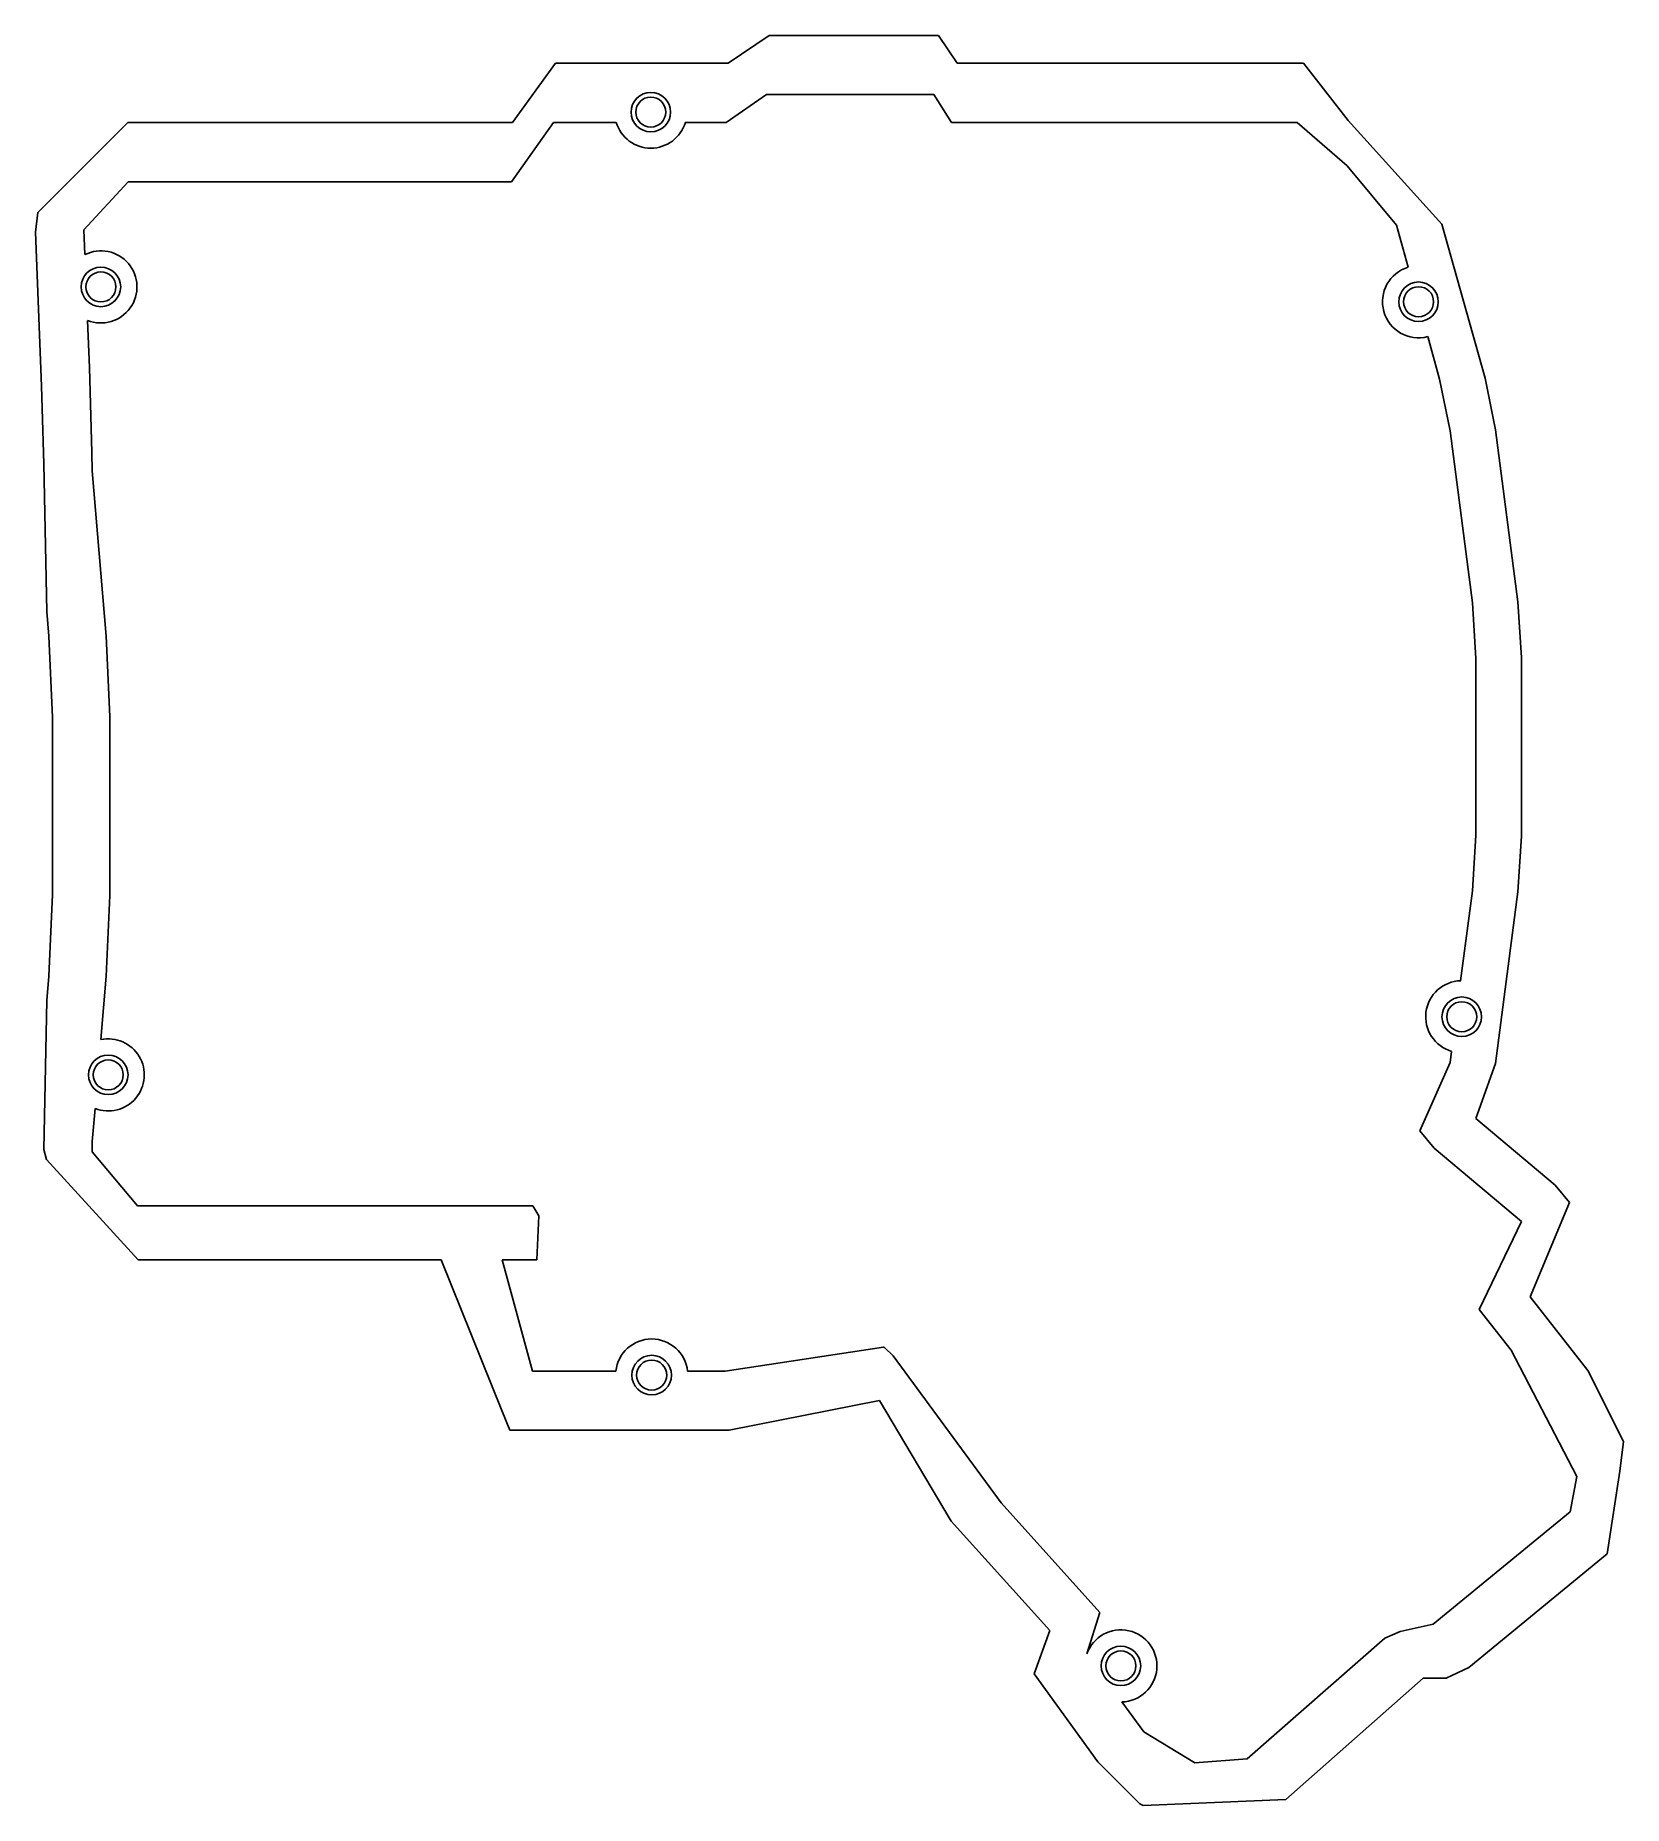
# Model space of a CAD drawing. Header units: metres. Extents: x -64 to 97, y -107 to 72.
import ezdxf

# ---------------------------------------------------------------- set-up
doc = ezdxf.new("R2010")
doc.units = ezdxf.units.M

msp = doc.modelspace()

# ---------------------------------------------------------------- linework, layer by layer
for p, q in [((10.58, 71.99, -5), (6.41, 69.17, -5)), ((10.58, 71.99), (6.41, 69.17)), ((27.69, 71.99, -5), (10.58, 71.99, -5)), ((10.58, 71.99, -5), (10.58, 71.99)), ((27.69, 71.99), (10.58, 71.99)), ((29.58, 69.17, -5), (27.69, 71.99, -5)), ((27.69, 71.99, -5), (27.69, 71.99)), ((29.58, 69.17), (27.69, 71.99)), ((-11.05, 69.17, -5), (-15.41, 63.17, -5)), ((-11.05, 69.17), (-15.41, 63.17)), ((-11.05, 69.17, -5), (6.41, 69.17, -5)), ((-11.05, 69.17, -5), (-11.05, 69.17)), ((-11.05, 69.17), (6.41, 69.17)), ((6.41, 69.17, -5), (6.41, 69.17)), ((64.63, 69.17, -5), (29.58, 69.17, -5)), ((29.58, 69.17, -5), (29.58, 69.17)), ((64.63, 69.17), (29.58, 69.17)), ((69.15, 63.39, -5), (64.63, 69.17, -5)), ((64.63, 69.17, -5), (64.63, 69.17)), ((69.15, 63.39), (64.63, 69.17)), ((6.23, 63.19), (10.29, 66.01)), ((6.23, 63.19, -2), (10.29, 66.01, -2)), ((10.29, 66.01), (27.22, 66.01)), ((10.29, 66.01, -2), (10.29, 66.01)), ((10.29, 66.01, -2), (27.22, 66.01, -2)), ((27.22, 66.01), (29.02, 63.19)), ((27.22, 66.01, -2), (27.22, 66.01)), ((27.22, 66.01, -2), (29.02, 63.19, -2)), ((-54.33, 63.17, -5), (-63.44, 54.08, -5)), ((-54.33, 63.17), (-63.44, 54.08)), ((-15.41, 63.17, -5), (-54.33, 63.17, -5)), ((-54.33, 63.17, -5), (-54.33, 63.17)), ((-15.41, 63.17), (-54.33, 63.17)), ((-15.49, 57.19), (-11.24, 63.19)), ((-15.49, 57.19, -2), (-11.24, 63.19, -2)), ((-15.41, 63.17, -5), (-15.41, 63.17)), ((-11.24, 63.19), (-4.91, 63.19)), ((-11.24, 63.19, -2), (-11.24, 63.19)), ((-11.24, 63.19, -2), (-4.91, 63.19, -2)), ((-4.91, 63.19, -2), (-4.91, 63.19)), ((-3.41, 64.23, -5), (-3.41, 64.23, -4)), ((-2.94, 64.23, -4), (-2.94, 64.23)), ((2.08, 63.19), (6.23, 63.19)), ((2.08, 63.19, -2), (2.08, 63.19)), ((2.08, 63.19, -2), (6.23, 63.19, -2)), ((6.23, 63.19, -2), (6.23, 63.19)), ((29.02, 63.19), (63.98, 63.19)), ((29.02, 63.19, -2), (29.02, 63.19)), ((29.02, 63.19, -2), (63.98, 63.19, -2)), ((63.98, 63.19), (69.05, 58.79)), ((63.98, 63.19, -2), (63.98, 63.19)), ((63.98, 63.19, -2), (69.05, 58.79, -2)), ((78.65, 52.89, -5), (69.15, 63.39, -5)), ((69.15, 63.39, -5), (69.15, 63.39)), ((78.65, 52.89), (69.15, 63.39)), ((74.05, 52.79), (69.05, 58.79)), ((69.05, 58.79, -2), (69.05, 58.79)), ((74.05, 52.79, -2), (69.05, 58.79, -2)), ((-58.78, 52.33), (-54.31, 57.19)), ((-58.78, 52.33, -2), (-54.31, 57.19, -2)), ((-54.31, 57.19), (-15.49, 57.19)), ((-54.31, 57.19, -2), (-54.31, 57.19)), ((-54.31, 57.19, -2), (-15.49, 57.19, -2)), ((-15.49, 57.19, -2), (-15.49, 57.19)), ((-63.44, 54.08, -5), (-63.68, 52.08, -5)), ((-63.44, 54.08), (-63.68, 52.08)), ((-63.44, 54.08, -5), (-63.44, 54.08)), ((-63.68, 52.08, -5), (-63.05, 36.49, -5)), ((-63.68, 52.08, -5), (-63.68, 52.08)), ((-63.68, 52.08), (-63.05, 36.49)), ((-58.68, 49.81), (-58.78, 52.33)), ((-58.68, 49.81, -2), (-58.78, 52.33, -2)), ((-58.78, 52.33, -2), (-58.78, 52.33)), ((75.24, 48.54), (74.05, 52.79)), ((74.05, 52.79, -2), (74.05, 52.79)), ((75.24, 48.54, -2), (74.05, 52.79, -2)), ((78.65, 52.89, -5), (83.01, 37.3, -5)), ((78.65, 52.89, -5), (78.65, 52.89)), ((78.65, 52.89), (83.01, 37.3)), ((-58.68, 49.81, -2), (-58.68, 49.81)), ((75.24, 48.54, -2), (75.24, 48.54)), ((-59.05, 46.54, -5), (-59.05, 46.54, -4)), ((-58.57, 46.54, -4), (-58.57, 46.54)), ((74.28, 45.04, -5), (74.28, 45.04, -4)), ((74.76, 45.04, -4), (74.76, 45.04)), ((-58.21, 38.4), (-58.41, 43.15)), ((-58.21, 38.4, -2), (-58.41, 43.15, -2)), ((-58.41, 43.15, -2), (-58.41, 43.15)), ((78.41, 37.2), (77.21, 41.51)), ((77.21, 41.51, -2), (77.21, 41.51)), ((78.41, 37.2, -2), (77.21, 41.51, -2)), ((-58.21, 38.4), (-57.96, 29.78)), ((-58.21, 38.4, -2), (-57.96, 29.78, -2)), ((-58.21, 38.4, -2), (-58.21, 38.4)), ((-63.05, 36.49, -5), (-62.82, 28.65, -5)), ((-63.05, 36.49, -5), (-63.05, 36.49)), ((-63.05, 36.49), (-62.82, 28.65)), ((79.47, 31.96), (78.41, 37.2)), ((78.41, 37.2, -2), (78.41, 37.2)), ((79.47, 31.96, -2), (78.41, 37.2, -2)), ((83.01, 37.3, -5), (84.07, 32.06, -5)), ((83.01, 37.3, -5), (83.01, 37.3)), ((83.01, 37.3), (84.07, 32.06)), ((81.73, 14.57), (79.47, 31.96)), ((79.47, 31.96, -2), (79.47, 31.96)), ((81.73, 14.57, -2), (79.47, 31.96, -2)), ((84.07, 32.06, -5), (86.33, 14.67, -5)), ((84.07, 32.06, -5), (84.07, 32.06)), ((84.07, 32.06), (86.33, 14.67)), ((-57.93, 27.93), (-57.96, 29.78)), ((-57.93, 27.93, -2), (-57.96, 29.78, -2)), ((-57.96, 29.78, -2), (-57.96, 29.78)), ((-62.82, 28.65, -5), (-62.54, 13.68, -5)), ((-62.82, 28.65, -5), (-62.82, 28.65)), ((-62.82, 28.65), (-62.54, 13.68)), ((-56.51, 11.2), (-57.93, 27.93)), ((-56.51, 11.2, -2), (-57.93, 27.93, -2)), ((-57.93, 27.93, -2), (-57.93, 27.93)), ((82.09, 8.95), (81.73, 14.57)), ((81.73, 14.57, -2), (81.73, 14.57)), ((82.09, 8.95, -2), (81.73, 14.57, -2)), ((86.69, 9.05, -5), (86.33, 14.67, -5)), ((86.33, 14.67, -5), (86.33, 14.67)), ((86.69, 9.05), (86.33, 14.67)), ((-62.31, 11.2, -5), (-62.54, 13.68, -5)), ((-62.54, 13.68, -5), (-62.54, 13.68)), ((-62.31, 11.2), (-62.54, 13.68)), ((-61.94, 2.95, -5), (-62.31, 11.2, -5)), ((-62.31, 11.2, -5), (-62.31, 11.2)), ((-61.94, 2.95), (-62.31, 11.2)), ((-56.51, 11.2), (-56.16, 3.05)), ((-56.51, 11.2, -2), (-56.16, 3.05, -2)), ((-56.51, 11.2, -2), (-56.51, 11.2)), ((86.69, 9.05, -5), (86.69, -9.05, -5)), ((86.69, 9.05, -5), (86.69, 9.05)), ((86.69, 9.05), (86.69, -9.05)), ((82.09, -8.95), (82.09, 8.95)), ((82.09, 8.95, -2), (82.09, 8.95)), ((82.09, -8.95, -2), (82.09, 8.95, -2)), ((-61.94, 2.95, -5), (-61.94, -14.95, -5)), ((-61.94, 2.95, -5), (-61.94, 2.95)), ((-61.94, 2.95), (-61.94, -14.95)), ((-56.16, -15.05), (-56.16, 3.05)), ((-56.16, -15.05, -2), (-56.16, 3.05, -2)), ((-56.16, 3.05, -2), (-56.16, 3.05)), ((82.09, -8.95), (81.73, -14.57)), ((82.09, -8.95, -2), (81.73, -14.57, -2)), ((82.09, -8.95, -2), (82.09, -8.95)), ((86.69, -9.05, -5), (86.33, -14.67, -5)), ((86.69, -9.05), (86.33, -14.67)), ((86.69, -9.05, -5), (86.69, -9.05)), ((-62.31, -23.2, -5), (-61.94, -14.95, -5)), ((-62.31, -23.2), (-61.94, -14.95)), ((-61.94, -14.95, -5), (-61.94, -14.95)), ((-56.16, -15.05), (-56.51, -23.2)), ((-56.16, -15.05, -2), (-56.51, -23.2, -2)), ((-56.16, -15.05, -2), (-56.16, -15.05)), ((81.73, -14.57), (80.54, -23.67)), ((81.73, -14.57, -2), (80.54, -23.67, -2)), ((81.73, -14.57, -2), (81.73, -14.57)), ((84.07, -32.06, -5), (86.33, -14.67, -5)), ((84.07, -32.06), (86.33, -14.67)), ((86.33, -14.67, -5), (86.33, -14.67)), ((-62.31, -23.2, -5), (-62.54, -25.68, -5)), ((-62.31, -23.2), (-62.54, -25.68)), ((-62.31, -23.2, -5), (-62.31, -23.2)), ((-56.51, -23.2), (-57.06, -29.62)), ((-56.51, -23.2, -2), (-57.06, -29.62, -2)), ((-56.51, -23.2, -2), (-56.51, -23.2)), ((80.54, -23.67, -2), (80.54, -23.67)), ((-62.82, -40.75, -5), (-62.54, -25.68, -5)), ((-62.82, -40.75), (-62.54, -25.68)), ((-62.54, -25.68, -5), (-62.54, -25.68)), ((78.65, -27.32, -5), (78.65, -27.32, -4)), ((79.12, -27.32, -4), (79.12, -27.32)), ((-57.06, -29.62, -2), (-57.06, -29.62)), ((79.47, -31.96), (76.42, -38.86)), ((79.47, -31.96, -2), (76.42, -38.86, -2)), ((79.62, -30.82), (79.47, -31.96)), ((79.62, -30.82, -2), (79.47, -31.96, -2)), ((79.47, -31.96, -2), (79.47, -31.96)), ((79.62, -30.82, -2), (79.62, -30.82)), ((82.07, -37.63, -5), (84.07, -32.06, -5)), ((82.07, -37.63), (84.07, -32.06)), ((84.07, -32.06, -5), (84.07, -32.06)), ((-58.31, -33.2, -5), (-58.31, -33.2, -4)), ((-57.84, -33.2, -4), (-57.84, -33.2)), ((-57.65, -36.59), (-57.93, -39.93)), ((-57.65, -36.59, -2), (-57.93, -39.93, -2)), ((-57.65, -36.59, -2), (-57.65, -36.59)), ((76.42, -38.86), (77.86, -40.61)), ((76.42, -38.86, -2), (76.42, -38.86)), ((76.42, -38.86, -2), (77.86, -40.61, -2)), ((82.07, -37.63, -5), (90.11, -44.37, -5)), ((82.07, -37.63, -5), (82.07, -37.63)), ((82.07, -37.63), (90.11, -44.37)), ((-62.82, -40.75, -5), (-62.55, -41.78, -5)), ((-62.82, -40.75, -5), (-62.82, -40.75)), ((-62.82, -40.75), (-62.55, -41.78)), ((-57.93, -39.93), (-57.95, -40.99)), ((-57.93, -39.93, -2), (-57.95, -40.99, -2)), ((-57.95, -40.99), (-53.35, -46.45)), ((-57.95, -40.99, -2), (-53.35, -46.45, -2)), ((-57.95, -40.99, -2), (-57.95, -40.99)), ((-57.93, -39.93, -2), (-57.93, -39.93)), ((77.86, -40.61), (86.71, -48.04)), ((77.86, -40.61, -2), (77.86, -40.61)), ((77.86, -40.61, -2), (86.71, -48.04, -2)), ((-53.27, -51.93, -5), (-62.55, -41.78, -5)), ((-62.55, -41.78, -5), (-62.55, -41.78)), ((-53.27, -51.93), (-62.55, -41.78)), ((90.11, -44.37, -5), (91.54, -46.12, -5)), ((90.11, -44.37, -5), (90.11, -44.37)), ((90.11, -44.37), (91.54, -46.12)), ((-13.35, -46.45), (-53.35, -46.45)), ((-13.35, -46.45, -2), (-53.35, -46.45, -2)), ((-53.35, -46.45, -2), (-53.35, -46.45)), ((-13.35, -46.45), (-12.75, -47.48)), ((-13.35, -46.45, -2), (-12.75, -47.48, -2)), ((-13.35, -46.45, -2), (-13.35, -46.45)), ((91.54, -46.12, -5), (87.59, -55.67, -5)), ((91.54, -46.12), (87.59, -55.67)), ((91.54, -46.12, -5), (91.54, -46.12)), ((-12.93, -51.93), (-12.75, -47.48)), ((-12.93, -51.93, -2), (-12.75, -47.48, -2)), ((-12.75, -47.48, -2), (-12.75, -47.48)), ((82.41, -56.94), (86.71, -48.04)), ((82.41, -56.94, -2), (86.71, -48.04, -2)), ((86.71, -48.04, -2), (86.71, -48.04)), ((-22.61, -51.93, -5), (-53.27, -51.93, -5)), ((-53.27, -51.93, -5), (-53.27, -51.93)), ((-22.61, -51.93), (-53.27, -51.93)), ((-22.61, -51.93, -5), (-16.5, -67.17, -5)), ((-22.61, -51.93, -5), (-22.61, -51.93)), ((-22.61, -51.93), (-16.5, -67.17)), ((-16.46, -51.93), (-13.37, -63.19)), ((-12.93, -51.93), (-16.46, -51.93)), ((-16.46, -51.93, -2), (-13.37, -63.19, -2)), ((-16.46, -51.93, -2), (-16.46, -51.93)), ((-12.93, -51.93, -2), (-16.46, -51.93, -2)), ((-12.93, -51.93, -2), (-12.93, -51.93)), ((82.41, -56.94), (85.64, -61.07)), ((82.41, -56.94, -2), (82.41, -56.94)), ((82.41, -56.94, -2), (85.64, -61.07, -2)), ((87.59, -55.67, -5), (93.41, -63.12, -5)), ((87.59, -55.67, -5), (87.59, -55.67)), ((87.59, -55.67), (93.41, -63.12)), ((22.15, -60.77), (6.13, -63.19)), ((22.15, -60.77, -2), (6.13, -63.19, -2)), ((22.15, -60.77), (22.24, -60.79)), ((22.15, -60.77, -2), (22.24, -60.79, -2)), ((22.15, -60.77, -2), (22.15, -60.77)), ((22.24, -60.79), (23.13, -61.65)), ((22.24, -60.79, -2), (23.13, -61.65, -2)), ((22.24, -60.79, -2), (22.24, -60.79)), ((34.05, -76.52), (23.13, -61.65)), ((34.05, -76.52, -2), (23.13, -61.65, -2)), ((23.13, -61.65, -2), (23.13, -61.65)), ((92.3, -73.83), (85.64, -61.07)), ((85.64, -61.07, -2), (85.64, -61.07)), ((92.3, -73.83, -2), (85.64, -61.07, -2)), ((-4.95, -63.19), (-13.37, -63.19)), ((-4.95, -63.19, -2), (-13.37, -63.19, -2)), ((-13.37, -63.19, -2), (-13.37, -63.19)), ((-4.95, -63.19, -2), (-4.95, -63.19)), ((-3.32, -63.58, -5), (-3.32, -63.58, -4)), ((-2.85, -63.58, -4), (-2.85, -63.58)), ((6.13, -63.19), (2.31, -63.19)), ((6.13, -63.19, -2), (2.31, -63.19, -2)), ((2.31, -63.19, -2), (2.31, -63.19)), ((6.13, -63.19, -2), (6.13, -63.19)), ((97.03, -70.3, -5), (93.41, -63.12, -5)), ((93.41, -63.12, -5), (93.41, -63.12)), ((97.03, -70.3), (93.41, -63.12)), ((21.73, -66.16, -5), (6.51, -69.17, -5)), ((21.73, -66.16), (6.51, -69.17)), ((28.97, -78.35, -5), (21.73, -66.16, -5)), ((21.73, -66.16, -5), (21.73, -66.16)), ((28.97, -78.35), (21.73, -66.16)), ((-15.66, -69.17, -5), (-16.5, -67.17, -5)), ((-16.5, -67.17, -5), (-16.5, -67.17)), ((-15.66, -69.17), (-16.5, -67.17)), ((-15.66, -69.17, -5), (6.51, -69.17, -5)), ((-15.66, -69.17, -5), (-15.66, -69.17)), ((-15.66, -69.17), (6.51, -69.17)), ((6.51, -69.17, -5), (6.51, -69.17)), ((97.03, -70.3, -5), (96.66, -73.31, -5)), ((97.03, -70.3), (96.66, -73.31)), ((97.03, -70.3, -5), (97.03, -70.3)), ((96.66, -73.31, -5), (95.37, -81.68, -5)), ((96.66, -73.31), (95.37, -81.68)), ((96.66, -73.31, -5), (96.66, -73.31)), ((92.3, -73.83), (91.62, -77.41)), ((92.3, -73.83, -2), (91.62, -77.41, -2)), ((92.3, -73.83, -2), (92.3, -73.83)), ((34.05, -76.52), (44.03, -87.61)), ((34.05, -76.52, -2), (44.03, -87.61, -2)), ((34.05, -76.52, -2), (34.05, -76.52)), ((28.97, -78.35, -5), (38.96, -89.44, -5)), ((28.97, -78.35, -5), (28.97, -78.35)), ((28.97, -78.35), (38.96, -89.44)), ((91.62, -77.41), (77.75, -88.78)), ((91.62, -77.41, -2), (77.75, -88.78, -2)), ((91.62, -77.41, -2), (91.62, -77.41)), ((95.37, -81.68, -5), (81.36, -93.19, -5)), ((95.37, -81.68), (81.36, -93.19)), ((95.37, -81.68, -5), (95.37, -81.68)), ((42.72, -91.78), (44.03, -87.61)), ((42.72, -91.78, -2), (44.03, -87.61, -2)), ((44.03, -87.61, -2), (44.03, -87.61)), ((38.96, -89.44, -5), (37.37, -93.82, -5)), ((38.96, -89.44), (37.37, -93.82)), ((38.96, -89.44, -5), (38.96, -89.44)), ((74.41, -89.53), (72.88, -90.22)), ((74.41, -89.53, -2), (72.88, -90.22, -2)), ((74.41, -89.53), (77.75, -88.78)), ((74.41, -89.53, -2), (77.75, -88.78, -2)), ((74.41, -89.53, -2), (74.41, -89.53)), ((77.75, -88.78, -2), (77.75, -88.78)), ((72.88, -90.22), (58.93, -102.43)), ((72.88, -90.22, -2), (58.93, -102.43, -2)), ((72.88, -90.22, -2), (72.88, -90.22)), ((42.72, -91.78), (42.72, -91.78)), ((42.72, -91.78, -2), (42.72, -91.78, -2)), ((42.72, -91.78, -2), (42.72, -91.78)), ((42.72, -91.78, -2), (42.72, -91.78)), ((44.16, -93.01, -5), (44.16, -93.01, -4)), ((44.63, -93.01, -4), (44.63, -93.01)), ((43.84, -102.72, -5), (37.37, -93.82, -5)), ((37.37, -93.82, -5), (37.37, -93.82)), ((43.84, -102.72), (37.37, -93.82)), ((76.74, -94.25, -5), (62.85, -106.52, -5)), ((76.74, -94.25), (62.85, -106.52)), ((76.74, -94.25, -5), (79.06, -94.24, -5)), ((76.74, -94.25), (79.06, -94.24)), ((76.74, -94.25, -5), (76.74, -94.25)), ((81.36, -93.19, -5), (79.06, -94.24, -5)), ((81.36, -93.19), (79.06, -94.24)), ((79.06, -94.24, -5), (79.06, -94.24)), ((81.36, -93.19, -5), (81.36, -93.19)), ((46.26, -96.66), (48.47, -99.7)), ((46.26, -96.66, -2), (48.47, -99.7, -2)), ((46.26, -96.66, -2), (46.26, -96.66)), ((48.47, -99.7), (53.63, -102.81)), ((48.47, -99.7, -2), (53.63, -102.81, -2)), ((48.47, -99.7, -2), (48.47, -99.7)), ((48.08, -106.98, -5), (43.84, -102.72, -5)), ((43.84, -102.72, -5), (43.84, -102.72)), ((48.08, -106.98), (43.84, -102.72)), ((53.63, -102.81), (58.93, -102.43)), ((53.63, -102.81, -2), (58.93, -102.43, -2)), ((53.63, -102.81, -2), (53.63, -102.81)), ((58.93, -102.43, -2), (58.93, -102.43)), ((48.08, -106.98, -5), (48.42, -107.15, -5)), ((48.08, -106.98, -5), (48.08, -106.98)), ((48.08, -106.98), (48.42, -107.15)), ((48.42, -107.15, -5), (49.22, -107.1, -5)), ((48.42, -107.15), (49.22, -107.1)), ((48.42, -107.15, -5), (48.42, -107.15)), ((49.22, -107.1, -5), (62.85, -106.52, -5)), ((49.22, -107.1), (62.85, -106.52)), ((49.22, -107.1, -5), (49.22, -107.1)), ((62.85, -106.52, -5), (62.85, -106.52))]:
    msp.add_line(p, q)
for centre, radius in [((-1.41, 64.23, -5), 2), ((-1.41, 64.23, -4), 2), ((-1.41, 64.23), 1.52), ((-1.41, 64.23, -4), 1.52), ((-57.05, 46.54, -5), 2), ((-57.05, 46.54, -4), 2), ((-57.05, 46.54), 1.52), ((-57.05, 46.54, -4), 1.52), ((76.28, 45.04, -5), 2), ((76.28, 45.04, -4), 2), ((76.28, 45.04), 1.52), ((76.28, 45.04, -4), 1.52), ((80.65, -27.32, -5), 2), ((80.65, -27.32, -4), 2), ((80.65, -27.32), 1.52), ((80.65, -27.32, -4), 1.52), ((-56.31, -33.2, -5), 2), ((-56.31, -33.2, -4), 2), ((-56.31, -33.2), 1.52), ((-56.31, -33.2, -4), 1.52), ((-1.32, -63.58, -5), 2), ((-1.32, -63.58, -4), 2), ((-1.32, -63.58), 1.52), ((-1.32, -63.58, -4), 1.52), ((46.16, -93.01, -5), 2), ((46.16, -93.01, -4), 2), ((46.16, -93.01), 1.52), ((46.16, -93.01, -4), 1.52)]:
    msp.add_circle(centre, radius)
for centre, start, end in [((-1.41, 64.23), -163.3754, -16.6246), ((-1.41, 64.23, -2), -163.3754, -16.6246), ((-57.05, 46.54), -111.8378, 116.4802), ((-57.05, 46.54, -2), -111.8378, 116.4802), ((76.28, 45.04), -253.3831, -75.3182), ((76.28, 45.04, -2), -253.3831, -75.3182), ((80.65, -27.32), -268.3957, -106.4193), ((80.65, -27.32, -2), -268.3957, -106.4193), ((-56.31, -33.2), -111.4485, 101.7805), ((-56.31, -33.2, -2), -111.4485, 101.7805), ((-1.32, -63.58), 6.2086, 173.7914), ((-1.32, -63.58, -2), 6.2086, 173.7914), ((46.16, -93.01), -88.3402, 160.3402), ((46.16, -93.01, -2), -88.3402, 160.3402)]:
    msp.add_arc(centre, 3.65, start, end)

doc.saveas('drawing.dxf')
